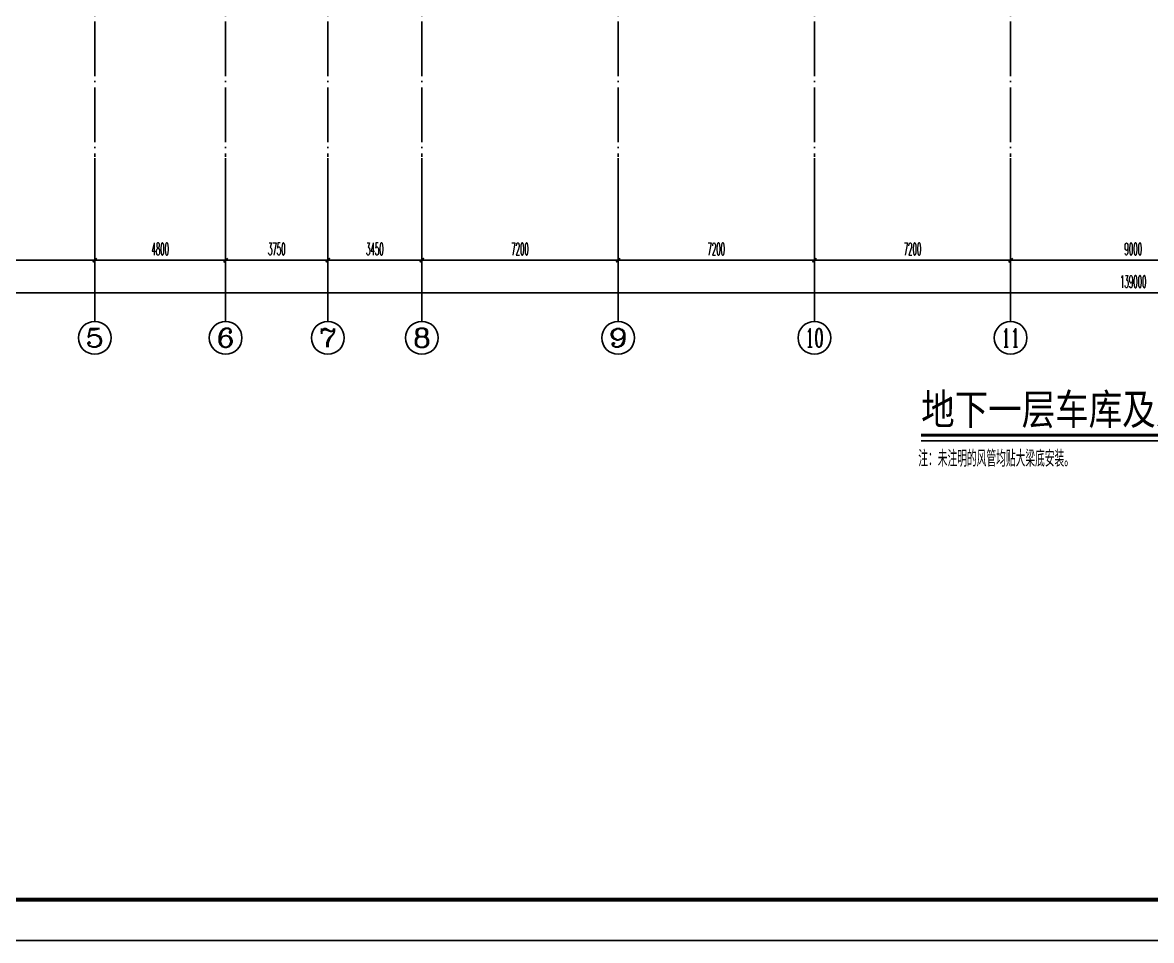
# Model space of a CAD drawing. Extents: x -888467 to -675969, y -675351 to -419232.
# Drawn here: x -827889 to -786473, y -526193 to -492503 of the extents above; entities that cross this region are included whole.
import ezdxf
from ezdxf.enums import TextEntityAlignment as Align

# ---------------------------------------------------------------- set-up
doc = ezdxf.new("R2010")
doc.units = 0
doc.header["$LTSCALE"] = 1000
doc.linetypes.add('DOTE', pattern=[2.42, 2, -0.2, 0.02, -0.2])
doc.layers.get('0').update_dxf_attribs({"linetype": 'CONTINUOUS'})
doc.layers.get('Defpoints').update_dxf_attribs({"linetype": 'CONTINUOUS'})
for name, color, linetype in [('AXIS', 3, 'CONTINUOUS'), ('AXIS_TEXT', 7, 'CONTINUOUS'), ('BTTK', 7, 'CONTINUOUS'), ('DIM_SYMB', 3, 'CONTINUOUS'), ('DOTE', 252, 'CONTINUOUS'), ('PUB_TITLE', 7, 'CONTINUOUS'), ('TH_DIM', 3, 'CONTINUOUS'), ('风量标注', 3, 'CONTINUOUS')]:
    doc.layers.add(name, color=color, linetype=linetype)
doc.styles.add('-黑体', font='', dxfattribs={"width": 0.8})
doc.styles.add('_TCH_AXIS', font='COMPLEX', dxfattribs={"bigfont": 'GBCBIG'})
doc.styles.add('_TCH_DIM_T3', font='simplex.shx', dxfattribs={"width": 0.423529, "bigfont": 'gbcbig.shx'})
doc.styles.add('COMPLEX', font='COMPLEX')
doc.styles.add('HZ(TK)', font='geniso.shx', dxfattribs={"width": 0.9, "bigfont": 'hztxt.shx'})
doc.styles.add('HZF', font='simplex.shx', dxfattribs={"width": 0.5, "bigfont": 'gbcbig.shx'})
doc.styles.get('-黑体').set_extended_font_data('SimHei')
doc.dimstyles.new('_TCH_ARCH&&150', dxfattribs={"dimtxt": 446.25, "dimasz": 150, "dimexe": 375, "dimexo": 450, "dimgap": 189.375, "dimtad": 1, "dimdec": 0, "dimzin": 0, "dimdsep": 46, "dimtxsty": '_TCH_DIM_T3', "dimblk": 'ARCHTICK', "dimcen": 0.09, "dimclrt": 7, "dimazin": 2, "dimtfac": 1, "dimtdec": 0, "dimtix": 1, "dimtmove": 2, "dimatfit": 3, "dimfxl": 1, "dimtolj": 1, "dimtzin": 0, "dimarcsym": 0})

# ---------------------------------------------------------------- blocks, each defined once
blk = doc.blocks.new('vhtemplate_2020年新竖式图框_A1_1_2', base_point=(-420.5, 0))
at = {"layer": 'PUB_TITLE', "color": 7}
blk.add_lwpolyline([(-420.5, 594), (841, 594), (841, 0), (-420.5, 0)], close=True, dxfattribs=at)
at = {"layer": 'PUB_TITLE', "const_width": 1}
blk.add_lwpolyline([(-395.5, 10), (831, 10), (831, 584), (-395.5, 584)], close=True, dxfattribs=at)
at = {"layer": 'BTTK', "color": 4, "style": 'HZ(TK)', "width": 0.9}
for tag, p in [('合作单位', (796, 511.5)), ('建设单位', (796, 209.5)), ('工程名称', (796, 176.5)), ('子项名称', (806, 160)), ('图纸名称', (796, 141))]:
    blk.add_attdef(tag, text='', height=3.5, dxfattribs=at).set_placement(p, align=Align.MIDDLE_CENTER)
for tag, p in [('注册证书号', (808.5, 309.01)), ('注册印章号', (808.5, 301.01)), ('设计号', (806, 193)), ('图别', (789.75, 34)), ('图号', (822.25, 34)), ('版本号', (789.75, 26)), ('日期', (822.25, 26))]:
    blk.add_attdef(tag, text='', height=3.5, dxfattribs=at).set_placement(p, align=Align.MIDDLE)
blk = doc.blocks.new('_ArchTick')
at = {"color": 0, "linetype": 'ByBlock', "const_width": 0.4}
blk.add_lwpolyline([(-0.5, -0.5), (0.5, 0.5)], dxfattribs=at)
blk = doc.blocks.new('*D594')
at = {"layer": 'AXIS', "color": 0, "lineweight": -2, "transparency": 16777216}
for p, q in [((-833439, -497927), (-833439, -501602)), ((-825239, -497927), (-825239, -501602)), ((-833439, -501227), (-825239, -501227))]:
    blk.add_line(p, q, dxfattribs=at)
at = {"layer": 'Defpoints', "color": 0, "transparency": 16777216}
for p in [(-833439, -497477), (-825239, -497477), (-825239, -501227)]:
    blk.add_point(p, dxfattribs=at)
at = {"layer": 'AXIS', "color": 0, "lineweight": -2, "transparency": 16777216, "xscale": 150, "yscale": 150, "zscale": 150, "rotation": 180}
blk.add_blockref('_ArchTick', (-833439, -501227), dxfattribs=at)
at = {"layer": 'AXIS', "color": 0, "lineweight": -2, "transparency": 16777216, "xscale": 150, "yscale": 150, "zscale": 150}
blk.add_blockref('_ArchTick', (-825239, -501227), dxfattribs=at)
at = {"layer": 'AXIS', "color": 7, "transparency": 16777216, "insert": (-829339, -500814), "char_height": 446.2, "attachment_point": 5, "style": '_TCH_DIM_T3'}
blk.add_mtext('\\A1;8200', dxfattribs=at)
blk = doc.blocks.new('*D595')
at = {"layer": 'AXIS', "color": 0, "lineweight": -2, "transparency": 16777216}
for p, q in [((-825239, -497927), (-825239, -501602)), ((-820439, -497927), (-820439, -501602)), ((-825239, -501227), (-820439, -501227))]:
    blk.add_line(p, q, dxfattribs=at)
at = {"layer": 'Defpoints', "color": 0, "transparency": 16777216}
for p in [(-825239, -497477), (-820439, -497477), (-820439, -501227)]:
    blk.add_point(p, dxfattribs=at)
at = {"layer": 'AXIS', "color": 0, "lineweight": -2, "transparency": 16777216, "xscale": 150, "yscale": 150, "zscale": 150, "rotation": 180}
blk.add_blockref('_ArchTick', (-825239, -501227), dxfattribs=at)
at = {"layer": 'AXIS', "color": 0, "lineweight": -2, "transparency": 16777216, "xscale": 150, "yscale": 150, "zscale": 150}
blk.add_blockref('_ArchTick', (-820439, -501227), dxfattribs=at)
at = {"layer": 'AXIS', "color": 7, "transparency": 16777216, "insert": (-822839, -500814), "char_height": 446.2, "attachment_point": 5, "style": '_TCH_DIM_T3'}
blk.add_mtext('\\A1;4800', dxfattribs=at)
blk = doc.blocks.new('*D596')
at = {"layer": 'AXIS', "color": 0, "lineweight": -2, "transparency": 16777216}
for p, q in [((-820439, -497927), (-820439, -501602)), ((-816689, -497927), (-816689, -501602)), ((-820439, -501227), (-816689, -501227))]:
    blk.add_line(p, q, dxfattribs=at)
at = {"layer": 'Defpoints', "color": 0, "transparency": 16777216}
for p in [(-820439, -497477), (-816689, -497477), (-816689, -501227)]:
    blk.add_point(p, dxfattribs=at)
at = {"layer": 'AXIS', "color": 0, "lineweight": -2, "transparency": 16777216, "xscale": 150, "yscale": 150, "zscale": 150, "rotation": 180}
blk.add_blockref('_ArchTick', (-820439, -501227), dxfattribs=at)
at = {"layer": 'AXIS', "color": 0, "lineweight": -2, "transparency": 16777216, "xscale": 150, "yscale": 150, "zscale": 150}
blk.add_blockref('_ArchTick', (-816689, -501227), dxfattribs=at)
at = {"layer": 'AXIS', "color": 7, "transparency": 16777216, "insert": (-818564, -500814), "char_height": 446.2, "attachment_point": 5, "style": '_TCH_DIM_T3'}
blk.add_mtext('\\A1;3750', dxfattribs=at)
blk = doc.blocks.new('*D597')
at = {"layer": 'AXIS', "color": 0, "lineweight": -2, "transparency": 16777216}
for p, q in [((-816689, -497927), (-816689, -501602)), ((-813239, -497927), (-813239, -501602)), ((-816689, -501227), (-813239, -501227))]:
    blk.add_line(p, q, dxfattribs=at)
at = {"layer": 'Defpoints', "color": 0, "transparency": 16777216}
for p in [(-816689, -497477), (-813239, -497477), (-813239, -501227)]:
    blk.add_point(p, dxfattribs=at)
at = {"layer": 'AXIS', "color": 0, "lineweight": -2, "transparency": 16777216, "xscale": 150, "yscale": 150, "zscale": 150, "rotation": 180}
blk.add_blockref('_ArchTick', (-816689, -501227), dxfattribs=at)
at = {"layer": 'AXIS', "color": 0, "lineweight": -2, "transparency": 16777216, "xscale": 150, "yscale": 150, "zscale": 150}
blk.add_blockref('_ArchTick', (-813239, -501227), dxfattribs=at)
at = {"layer": 'AXIS', "color": 7, "transparency": 16777216, "insert": (-814964, -500814), "char_height": 446.2, "attachment_point": 5, "style": '_TCH_DIM_T3'}
blk.add_mtext('\\A1;3450', dxfattribs=at)
blk = doc.blocks.new('*D598')
at = {"layer": 'AXIS', "color": 0, "lineweight": -2, "transparency": 16777216}
for p, q in [((-813239, -497927), (-813239, -501602)), ((-806039, -497927), (-806039, -501602)), ((-813239, -501227), (-806039, -501227))]:
    blk.add_line(p, q, dxfattribs=at)
at = {"layer": 'Defpoints', "color": 0, "transparency": 16777216}
for p in [(-813239, -497477), (-806039, -497477), (-806039, -501227)]:
    blk.add_point(p, dxfattribs=at)
at = {"layer": 'AXIS', "color": 0, "lineweight": -2, "transparency": 16777216, "xscale": 150, "yscale": 150, "zscale": 150, "rotation": 180}
blk.add_blockref('_ArchTick', (-813239, -501227), dxfattribs=at)
at = {"layer": 'AXIS', "color": 0, "lineweight": -2, "transparency": 16777216, "xscale": 150, "yscale": 150, "zscale": 150}
blk.add_blockref('_ArchTick', (-806039, -501227), dxfattribs=at)
at = {"layer": 'AXIS', "color": 7, "transparency": 16777216, "insert": (-809639, -500814), "char_height": 446.2, "attachment_point": 5, "style": '_TCH_DIM_T3'}
blk.add_mtext('\\A1;7200', dxfattribs=at)
blk = doc.blocks.new('*D599')
at = {"layer": 'AXIS', "color": 0, "lineweight": -2, "transparency": 16777216}
for p, q in [((-806039, -497927), (-806039, -501602)), ((-798839, -497927), (-798839, -501602)), ((-806039, -501227), (-798839, -501227))]:
    blk.add_line(p, q, dxfattribs=at)
at = {"layer": 'Defpoints', "color": 0, "transparency": 16777216}
for p in [(-806039, -497477), (-798839, -497477), (-798839, -501227)]:
    blk.add_point(p, dxfattribs=at)
at = {"layer": 'AXIS', "color": 0, "lineweight": -2, "transparency": 16777216, "xscale": 150, "yscale": 150, "zscale": 150, "rotation": 180}
blk.add_blockref('_ArchTick', (-806039, -501227), dxfattribs=at)
at = {"layer": 'AXIS', "color": 0, "lineweight": -2, "transparency": 16777216, "xscale": 150, "yscale": 150, "zscale": 150}
blk.add_blockref('_ArchTick', (-798839, -501227), dxfattribs=at)
at = {"layer": 'AXIS', "color": 7, "transparency": 16777216, "insert": (-802439, -500814), "char_height": 446.2, "attachment_point": 5, "style": '_TCH_DIM_T3'}
blk.add_mtext('\\A1;7200', dxfattribs=at)
blk = doc.blocks.new('*D600')
at = {"layer": 'AXIS', "color": 0, "lineweight": -2, "transparency": 16777216}
for p, q in [((-798839, -497927), (-798839, -501602)), ((-791639, -497927), (-791639, -501602)), ((-798839, -501227), (-791639, -501227))]:
    blk.add_line(p, q, dxfattribs=at)
at = {"layer": 'Defpoints', "color": 0, "transparency": 16777216}
for p in [(-798839, -497477), (-791639, -497477), (-791639, -501227)]:
    blk.add_point(p, dxfattribs=at)
at = {"layer": 'AXIS', "color": 0, "lineweight": -2, "transparency": 16777216, "xscale": 150, "yscale": 150, "zscale": 150, "rotation": 180}
blk.add_blockref('_ArchTick', (-798839, -501227), dxfattribs=at)
at = {"layer": 'AXIS', "color": 0, "lineweight": -2, "transparency": 16777216, "xscale": 150, "yscale": 150, "zscale": 150}
blk.add_blockref('_ArchTick', (-791639, -501227), dxfattribs=at)
at = {"layer": 'AXIS', "color": 7, "transparency": 16777216, "insert": (-795239, -500814), "char_height": 446.2, "attachment_point": 5, "style": '_TCH_DIM_T3'}
blk.add_mtext('\\A1;7200', dxfattribs=at)
blk = doc.blocks.new('*D601')
at = {"layer": 'AXIS', "color": 0, "lineweight": -2, "transparency": 16777216}
for p, q in [((-791639, -497927), (-791639, -501602)), ((-782639, -497927), (-782639, -501602)), ((-791639, -501227), (-782639, -501227))]:
    blk.add_line(p, q, dxfattribs=at)
at = {"layer": 'Defpoints', "color": 0, "transparency": 16777216}
for p in [(-791639, -497477), (-782639, -497477), (-782639, -501227)]:
    blk.add_point(p, dxfattribs=at)
at = {"layer": 'AXIS', "color": 0, "lineweight": -2, "transparency": 16777216, "xscale": 150, "yscale": 150, "zscale": 150, "rotation": 180}
blk.add_blockref('_ArchTick', (-791639, -501227), dxfattribs=at)
at = {"layer": 'AXIS', "color": 0, "lineweight": -2, "transparency": 16777216, "xscale": 150, "yscale": 150, "zscale": 150}
blk.add_blockref('_ArchTick', (-782639, -501227), dxfattribs=at)
at = {"layer": 'AXIS', "color": 7, "transparency": 16777216, "insert": (-787139, -500814), "char_height": 446.2, "attachment_point": 5, "style": '_TCH_DIM_T3'}
blk.add_mtext('\\A1;9000', dxfattribs=at)
blk = doc.blocks.new('*D612')
at = {"layer": 'AXIS', "color": 0, "lineweight": -2, "transparency": 16777216}
for p, q in [((-856639, -497927), (-856639, -502802)), ((-717639, -497927), (-717639, -502802)), ((-856639, -502427), (-717639, -502427))]:
    blk.add_line(p, q, dxfattribs=at)
at = {"layer": 'Defpoints', "color": 0, "transparency": 16777216}
for p in [(-856639, -497477), (-717639, -497477), (-717639, -502427)]:
    blk.add_point(p, dxfattribs=at)
at = {"layer": 'AXIS', "color": 0, "lineweight": -2, "transparency": 16777216, "xscale": 150, "yscale": 150, "zscale": 150, "rotation": 180}
blk.add_blockref('_ArchTick', (-856639, -502427), dxfattribs=at)
at = {"layer": 'AXIS', "color": 0, "lineweight": -2, "transparency": 16777216, "xscale": 150, "yscale": 150, "zscale": 150}
blk.add_blockref('_ArchTick', (-717639, -502427), dxfattribs=at)
at = {"layer": 'AXIS', "color": 7, "transparency": 16777216, "insert": (-787139, -502014), "char_height": 446.2, "attachment_point": 5, "style": '_TCH_DIM_T3'}
blk.add_mtext('\\A1;139000', dxfattribs=at)
blk = doc.blocks.new('_AXISO')
blk.add_circle((0, 0), 0.5)
at = {"layer": 'AXIS_TEXT', "style": 'COMPLEX', "width": 1.041667}
blk.add_attdef('A', text='', height=0.56, dxfattribs=at).set_placement((-0.25, -0.28), (0.25, -0.28), align=Align.FIT)

msp = doc.modelspace()

# ---------------------------------------------------------------- linework, layer by layer
at = {"layer": 'AXIS'}
for p, q in [((-825239.1, -497476.6), (-825239.1, -503476.6)), ((-820439.1, -497476.6), (-820439.1, -503476.6)), ((-816689.1, -497476.6), (-816689.1, -503476.6)), ((-813239.1, -497476.6), (-813239.1, -503476.6)), ((-806039.1, -497476.6), (-806039.1, -503476.6)), ((-798839.1, -497476.6), (-798839.1, -503476.6)), ((-791639.1, -497476.6), (-791639.1, -503476.6))]:
    msp.add_line(p, q, dxfattribs=at)
at = {"layer": 'DIM_SYMB', "color": 0, "const_width": 105}
msp.add_lwpolyline([(-794921.6, -507649), (-773697.7, -507649)], dxfattribs=at)
at = {"layer": 'DIM_SYMB', "color": 0}
msp.add_lwpolyline([(-794921.6, -507859), (-773697.7, -507859)], dxfattribs=at)
at = {"layer": 'DOTE', "linetype": 'DOTE'}
for p, q in [((-825239.1, -448908.1), (-825239.1, -497433.1)), ((-820439.1, -448908.1), (-820439.1, -497433.1)), ((-816689.1, -448908.1), (-816689.1, -497433.1)), ((-813239.1, -448908.1), (-813239.1, -497433.1)), ((-806039.1, -448908.1), (-806039.1, -497433.1)), ((-798839.1, -448908.1), (-798839.1, -497433.1)), ((-791639.1, -448908.1), (-791639.1, -497433.1))]:
    msp.add_line(p, q, dxfattribs=at)

# ---------------------------------------------------------------- block references
at = {"layer": 'AXIS'}
ref = msp.add_blockref('_AXISO', (-825239.1, -504076.6), dxfattribs=dict(at, xscale=1200, yscale=1200, zscale=1200))
ref.add_attrib('A', '5', dxfattribs={"layer": 'AXIS_TEXT', "height": 678.8, "style": '_TCH_AXIS', "width": 1.5}).set_placement((-825578.5, -504416.1), (-824899.7, -504416.1), align=Align.FIT)
ref = msp.add_blockref('_AXISO', (-820439.1, -504076.6), dxfattribs=dict(at, xscale=1200, yscale=1200, zscale=1200))
ref.add_attrib('A', '6', dxfattribs={"layer": 'AXIS_TEXT', "height": 678.8, "style": '_TCH_AXIS', "width": 1.5}).set_placement((-820778.5, -504416.1), (-820099.7, -504416.1), align=Align.FIT)
ref = msp.add_blockref('_AXISO', (-816689.1, -504076.6), dxfattribs=dict(at, xscale=1200, yscale=1200, zscale=1200))
ref.add_attrib('A', '7', dxfattribs={"layer": 'AXIS_TEXT', "height": 678.8, "style": '_TCH_AXIS', "width": 1.5}).set_placement((-817028.5, -504416.1), (-816349.7, -504416.1), align=Align.FIT)
ref = msp.add_blockref('_AXISO', (-813239.1, -504076.6), dxfattribs=dict(at, xscale=1200, yscale=1200, zscale=1200))
ref.add_attrib('A', '8', dxfattribs={"layer": 'AXIS_TEXT', "height": 678.8, "style": '_TCH_AXIS', "width": 1.5}).set_placement((-813578.5, -504416.1), (-812899.7, -504416.1), align=Align.FIT)
ref = msp.add_blockref('_AXISO', (-806039.1, -504076.6), dxfattribs=dict(at, xscale=1200, yscale=1200, zscale=1200))
ref.add_attrib('A', '9', dxfattribs={"layer": 'AXIS_TEXT', "height": 678.8, "style": '_TCH_AXIS', "width": 1.5}).set_placement((-806378.5, -504416.1), (-805699.7, -504416.1), align=Align.FIT)
ref = msp.add_blockref('_AXISO', (-798839.1, -504076.6), dxfattribs=dict(at, xscale=1200, yscale=1200, zscale=1200))
ref.add_attrib('A', '10', dxfattribs={"layer": 'AXIS_TEXT', "height": 678.82, "style": '_TCH_AXIS', "width": 0.724138}).set_placement((-799178.5, -504416.1), (-798499.7, -504416.1), align=Align.FIT)
ref = msp.add_blockref('_AXISO', (-791639.1, -504076.6), dxfattribs=dict(at, xscale=1200, yscale=1200, zscale=1200))
ref.add_attrib('A', '11', dxfattribs={"layer": 'AXIS_TEXT', "height": 678.82, "style": '_TCH_AXIS', "width": 0.875}).set_placement((-791978.5, -504416.1), (-791299.7, -504416.1), align=Align.FIT)
at = {"layer": '风量标注', "xscale": 150, "yscale": 150, "zscale": 150}
msp.add_blockref('vhtemplate_2020年新竖式图框_A1_1_2', (-877015.7, -526193.3), dxfattribs=at)

# ---------------------------------------------------------------- texts
at = {"layer": 'DIM_SYMB', "color": 7, "style": '-黑体', "width": 0.8}
msp.add_text('地下一层车库及人防通风平面图', height=1126.582, dxfattribs=at).set_placement((-794921.6, -507261.8, 5.2))
at = {"layer": 'TH_DIM', "style": 'HZF', "width": 0.7}
msp.add_text('注：未注明的风管均贴大梁底安装。', height=600, dxfattribs=at).set_placement((-795026, -508807, 0))

# ---------------------------------------------------------------- dimensions: what is measured, and where the dimension line sits
at = {"layer": 'AXIS'}
for p1, p2, distance, picture, middle in [((-856639.1, -497476.6), (-717639.1, -497476.6), -4950, '*D612', (-787139.1, -502014.1)), ((-833439.1, -497476.6), (-825239.1, -497476.6), -3750, '*D594', (-829339.1, -500814.1)), ((-825239.1, -497476.6), (-820439.1, -497476.6), -3750, '*D595', (-822839.1, -500814.1)), ((-820439.1, -497476.6), (-816689.1, -497476.6), -3750, '*D596', (-818564.1, -500814.1)), ((-816689.1, -497476.6), (-813239.1, -497476.6), -3750, '*D597', (-814964.1, -500814.1)), ((-813239.1, -497476.6), (-806039.1, -497476.6), -3750, '*D598', (-809639.1, -500814.1)), ((-806039.1, -497476.6), (-798839.1, -497476.6), -3750, '*D599', (-802439.1, -500814.1)), ((-798839.1, -497476.6), (-791639.1, -497476.6), -3750, '*D600', (-795239.1, -500814.1)), ((-791639.1, -497476.6), (-782639.1, -497476.6), -3750, '*D601', (-787139.1, -500814.1))]:
    dim = msp.add_aligned_dim(p1=p1, p2=p2, distance=distance, dimstyle='_TCH_ARCH&&150', dxfattribs=at)
    dim.commit()
    dim.dimension.update_dxf_attribs({"geometry": picture, "text_midpoint": middle})

doc.saveas('drawing.dxf')
